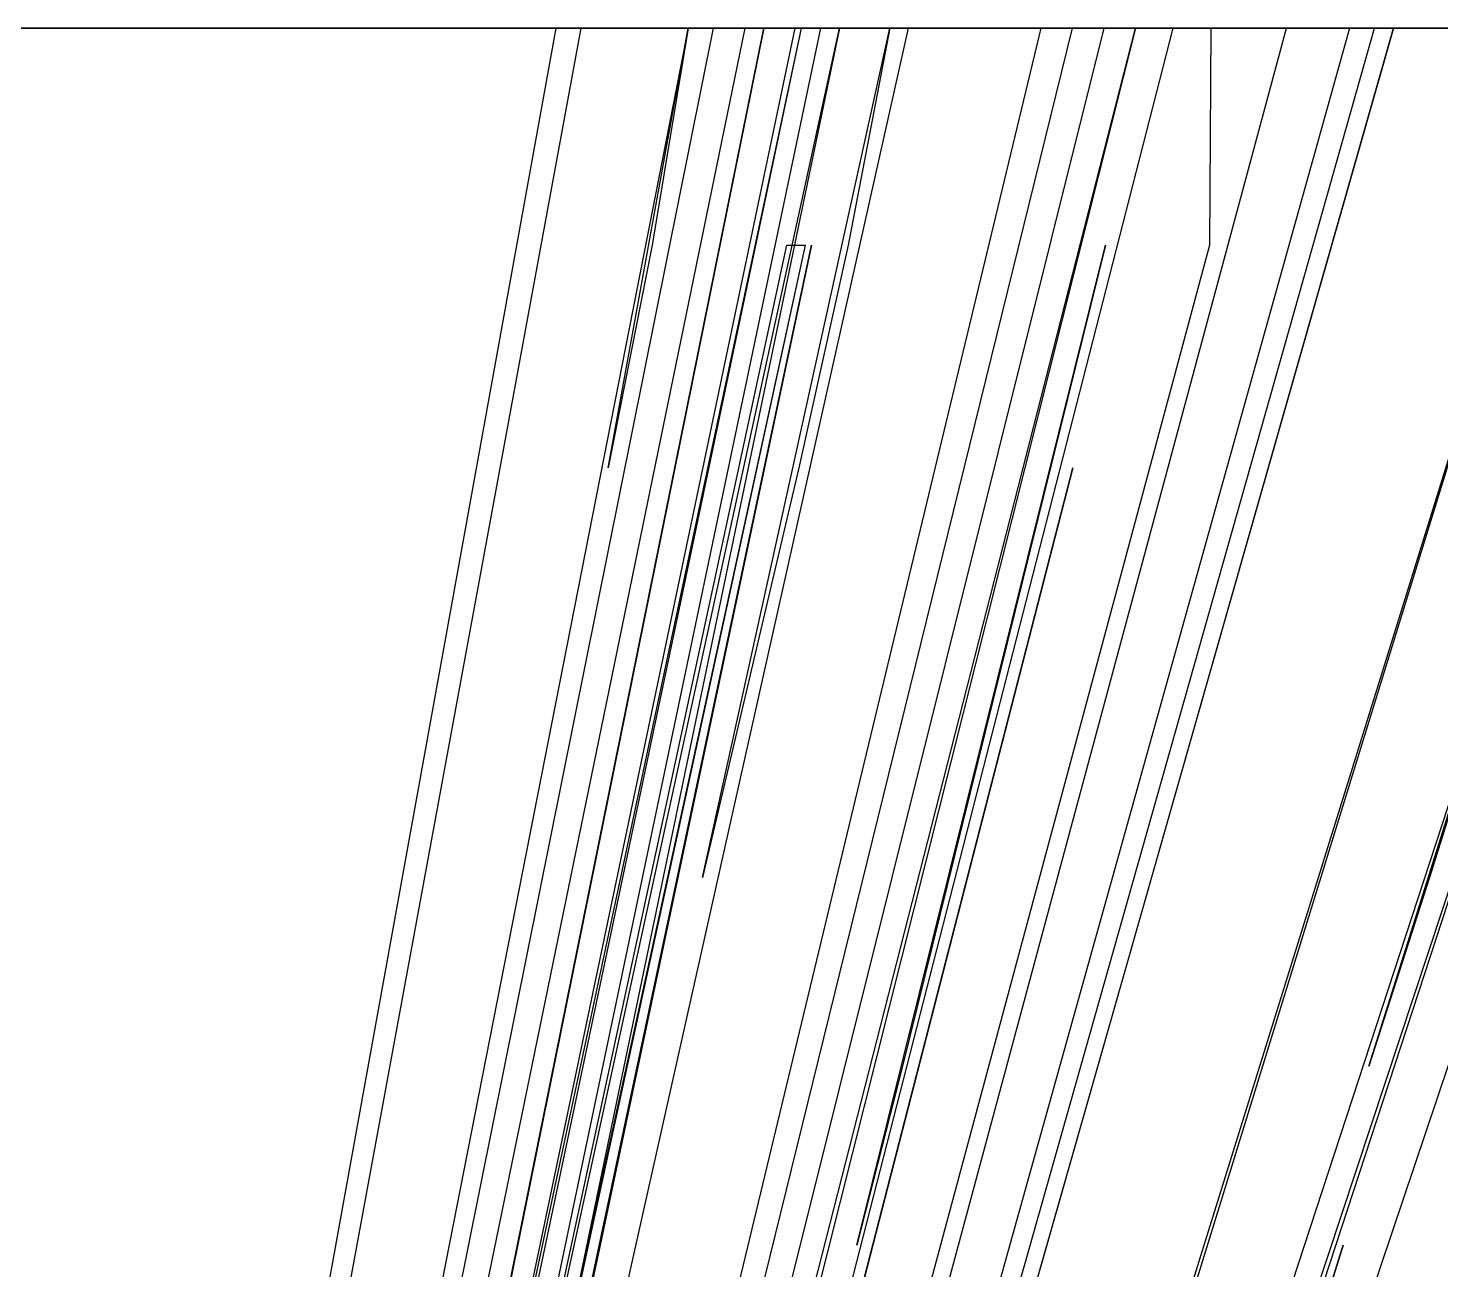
# Model space of a CAD drawing. Extents: x -11977 to 11953, y 2004 to 30000.
# Drawn here: x 3403 to 8660, y 25378 to 30000 of the extents above; entities that cross this region are included whole.
import ezdxf

# ---------------------------------------------------------------- set-up
doc = ezdxf.new("R2010")
doc.units = 0

msp = doc.modelspace()

# ---------------------------------------------------------------- linework, layer by layer
for p, q in [((5859.375, 30000, 159.5238), (906.6282, 4795.389)), ((9187.5, 30000, 248.8095), (1002.55, 3440.3859)), ((1379.3893, 6351.145), (6679.6875, 30000)), ((5367.1875, 30000, 111.9048), (1874.6781, 10712.4464)), ((2121.3777, 11857.4822), (5460.9375, 30000, 123.8095)), ((7171.875, 30000), (2130.49, 9059.8911)), ((2198.0676, 8038.6473), (8414.0625, 30000)), ((2367.1875, 30000, 123.8095), (5320.3125, 30000, 135.7143)), ((2367.1875, 30000, 225), (3585.9375, 30000, 213.0952)), ((2406.721, 10167.0061), (7289.0625, 30000, 219.0476)), ((5250, 30000, 165.4762), (2789.0625, 30000, 153.5714)), ((3796.875, 30000, 189.2857), (3164.0625, 30000, 189.2857)), ((3164.0625, 30000, 189.2857), (3679.6875, 30000, 177.381)), ((3726.5625, 30000, 236.9048), (3375, 30000, 225)), ((6070.3125, 30000), (3430.9278, 17154.6392)), ((3585.9375, 30000, 213.0952), (3609.375, 30000, 207.1429)), ((3609.375, 30000, 207.1429), (5437.5, 30000, 207.1429)), ((5554.6875, 30000, 230.9524), (3632.8125, 30000, 242.8571)), ((3632.8125, 30000, 242.8571), (3726.5625, 30000, 236.9048)), ((3640.9091, 17454.5455), (6281.25, 30000)), ((3640.9091, 17454.5455), (6281.25, 30000)), ((3640.9091, 17454.5455), (6281.25, 30000)), ((3640.9091, 17454.5455), (6281.25, 30000)), ((3640.9091, 17454.5455), (6281.25, 30000)), ((3640.9091, 17454.5455), (6281.25, 30000)), ((3640.9091, 17454.5455), (6281.25, 30000)), ((3640.9091, 17454.5455), (6281.25, 30000)), ((3640.9091, 17454.5455), (6281.25, 30000)), ((3640.9091, 17454.5455), (6281.25, 30000)), ((3640.9091, 17454.5455), (6281.25, 30000)), ((3640.9091, 17454.5455), (6281.25, 30000)), ((3640.9091, 17454.5455), (6281.25, 30000)), ((3640.9091, 17454.5455), (6281.25, 30000)), ((3640.9091, 17454.5455), (6281.25, 30000)), ((3679.6875, 30000, 177.381), (3703.125, 30000, 171.4286)), ((3691.8149, 17765.1246), (6257.8125, 30000)), ((3703.125, 30000, 171.4286), (3703.125, 30000, 189.2857)), ((3703.125, 30000, 189.2857), (3796.875, 30000, 189.2857)), ((3765.5172, 19126.4368), (5953.125, 30000)), ((7406.25, 30000), (3989.2157, 16313.7255)), ((7523.4375, 30000), (4012.8617, 16051.4469)), ((4101.5625, 30000, 189.2857), (4218.75, 30000, 189.2857)), ((4125, 30000, 189.2857), (4101.5625, 30000, 189.2857)), ((4335.9375, 30000, 230.9524), (4101.5625, 30000, 230.9524)), ((4101.5625, 30000, 230.9524), (4312.5, 30000, 236.9048)), ((4218.75, 30000, 189.2857), (4125, 30000, 189.2857)), ((4217.0732, 20292.6829), (6281.25, 30000)), ((4223.9203, 16584.7176), (7664.0625, 30000)), ((5953.125, 30000, 201.1905), (4312.5, 30000, 189.2857)), ((4312.5, 30000, 189.2857), (5390.625, 30000, 189.2857)), ((4312.5, 30000, 236.9048), (4335.9375, 30000, 230.9524)), ((4397.0588, 16313.7255), (8085.9375, 30000)), ((9750, 30000), (4461.7729, 13828.2548)), ((6351.5625, 30000), (4494.9153, 21152.5424)), ((4494.9153, 21152.5424), (6421.875, 30000)), ((6351.5625, 30000), (4494.9153, 21152.5424)), ((4494.9153, 21152.5424), (6421.875, 30000)), ((6351.5625, 30000), (4494.9153, 21152.5424)), ((4494.9153, 21152.5424), (6421.875, 30000)), ((6351.5625, 30000), (4494.9153, 21152.5424)), ((6351.5625, 30000), (4494.9153, 21152.5424)), ((6351.5625, 30000), (4494.9153, 21152.5424)), ((6351.5625, 30000), (4494.9153, 21152.5424)), ((6351.5625, 30000), (4494.9153, 21152.5424)), ((6351.5625, 30000), (4494.9153, 21152.5424)), ((6351.5625, 30000), (4494.9153, 21152.5424)), ((6351.5625, 30000), (4494.9153, 21152.5424)), ((6351.5625, 30000), (4494.9153, 21152.5424)), ((6351.5625, 30000), (4494.9153, 21152.5424)), ((6351.5625, 30000), (4494.9153, 21152.5424)), ((6351.5625, 30000), (4494.9153, 21152.5424)), ((6351.5625, 30000), (4494.9153, 21152.5424)), ((6351.5625, 30000), (4494.9153, 21152.5424)), ((4538.4956, 22088.4956), (6140.625, 30000)), ((8320.3125, 30000), (4573.7542, 16584.7176)), ((6140.625, 30000), (4641.1765, 22588.2353)), ((4756.6474, 14427.7457), (9984.375, 30000)), ((4844.5312, 19500), (7523.4375, 30000)), ((4898.4375, 30000, 254.7619), (5109.375, 30000, 254.7619)), ((4921.875, 30000, 260.7143), (4898.4375, 30000, 254.7619)), ((5109.375, 30000, 254.7619), (4921.875, 30000, 260.7143)), ((5437.5, 30000, 147.619), (5015.625, 30000, 153.5714)), ((5015.625, 30000, 153.5714), (5320.3125, 30000, 159.5238)), ((9632.8125, 30000, 22.619), (5161.7647, 16313.7255)), ((6421.875, 30000), (5225.2427, 24233.0097)), ((6421.875, 30000), (5225.2427, 24233.0097)), ((6421.875, 30000), (5225.2427, 24233.0097)), ((5320.3125, 30000, 159.5238), (5250, 30000, 165.4762)), ((5273.4375, 30000, 260.7143), (5460.9375, 30000, 272.619)), ((5296.875, 30000, 260.7143), (5273.4375, 30000, 260.7143)), ((5460.9375, 30000, 272.619), (5296.875, 30000, 260.7143)), ((5320.3125, 30000, 135.7143), (5367.1875, 30000, 111.9048)), ((5835.9375, 30000, 421.4286), (5320.3125, 30000, 355.9524)), ((5320.3125, 30000, 355.9524), (5367.1875, 30000, 320.2381)), ((5367.1875, 30000, 320.2381), (5414.0625, 30000, 332.1429)), ((5385.0534, 17765.1246), (9187.5, 30000)), ((5390.625, 30000, 189.2857), (5460.9375, 30000, 171.4286)), ((5789.0625, 30000, 177.381), (5414.0625, 30000, 183.3333)), ((5414.0625, 30000, 183.3333), (5953.125, 30000, 201.1905)), ((5414.0625, 30000, 332.1429), (5484.375, 30000, 320.2381)), ((5460.9375, 30000, 171.4286), (5437.5, 30000, 147.619)), ((5437.5, 30000, 207.1429), (5554.6875, 30000, 230.9524)), ((5484.375, 30000, 320.2381), (5437.5, 30000, 314.2857)), ((5437.5, 30000, 314.2857), (5789.0625, 30000, 278.5714)), ((5765.625, 30000, 296.4286), (5437.5, 30000, 350)), ((5437.5, 30000, 350), (5601.5625, 30000, 373.8095)), ((5460.9375, 30000, 123.8095), (5507.8125, 30000, 70.2381)), ((5507.8125, 30000, 70.2381), (5484.375, 30000, 171.4286)), ((5484.375, 30000, 171.4286), (5789.0625, 30000, 177.381)), ((5508.2474, 17154.6392), (9750, 30000)), ((5561.9318, 28363.6364), (5859.375, 30000)), ((5601.5625, 30000, 373.8095), (5976.5625, 30000, 314.2857)), ((5859.375, 30000), (5724.5614, 29192.9825)), ((5742.1875, 30000, 266.6667), (5835.9375, 30000, 284.5238)), ((5789.0625, 30000, 278.5714), (5742.1875, 30000, 272.619)), ((5742.1875, 30000, 272.619), (5742.1875, 30000, 266.6667)), ((5835.9375, 30000, 302.381), (5765.625, 30000, 296.4286)), ((6210.9375, 30000, 338.0952), (5812.5, 30000, 385.7143)), ((5812.5, 30000, 385.7143), (5953.125, 30000, 397.619)), ((5835.9375, 30000, 284.5238), (5882.8125, 30000, 266.6667)), ((6000, 30000, 415.4762), (5835.9375, 30000, 421.4286)), ((5859.375, 30000, 302.381), (5835.9375, 30000, 302.381)), ((6093.75, 30000, 165.4762), (5859.375, 30000, 159.5238)), ((5976.5625, 30000, 314.2857), (5859.375, 30000, 302.381)), ((5929.6875, 30000, 957.1429), (5859.375, 30000, 945.2381)), ((5859.375, 30000, 945.2381), (5882.8125, 30000, 939.2857)), ((5906.25, 30000), (5882.8125, 30000)), ((5882.8125, 30000), (5906.25, 30000)), ((5882.8125, 30000, 266.6667), (5976.5625, 30000, 272.619)), ((5882.8125, 30000, 939.2857), (5929.6875, 30000, 957.1429)), ((6140.625, 30000, 242.8571), (5906.25, 30000, 236.9048)), ((5906.25, 30000, 236.9048), (5906.25, 30000, 219.0476)), ((5906.25, 30000, 219.0476), (6585.9375, 30000, 278.5714)), ((5906.25, 30000), (5906.25, 30000)), ((5929.6875, 30000, 82.1429), (5906.25, 30000, 141.6667)), ((5906.25, 30000, 141.6667), (5929.6875, 30000, 88.0952)), ((6023.4375, 30000, 284.5238), (5906.25, 30000, 290.4762)), ((5906.25, 30000, 290.4762), (6093.75, 30000, 320.2381)), ((5912.9032, 26838.7097), (6609.375, 30000)), ((5929.6875, 30000, 88.0952), (5929.6875, 30000, 82.1429)), ((5953.125, 30000), (6023.4375, 30000)), ((6023.4375, 30000), (5953.125, 30000)), ((5953.125, 30000), (5976.5625, 30000, 135.7143)), ((5953.125, 30000, 397.619), (6187.5, 30000, 344.0476)), ((5976.5625, 30000, 135.7143), (6187.5, 30000, 153.5714)), ((5976.5625, 30000, 272.619), (6023.4375, 30000, 284.5238)), ((6140.625, 30000, 379.7619), (6000, 30000, 415.4762)), ((6210.9375, 30000, 260.7143), (6023.4375, 30000, 260.7143)), ((6023.4375, 30000, 260.7143), (6140.625, 30000, 242.8571)), ((6117.1875, 30000, 445.2381), (6023.4375, 30000, 445.2381)), ((6023.4375, 30000, 445.2381), (6046.875, 30000, 439.2857)), ((6046.875, 30000, 439.2857), (6117.1875, 30000, 445.2381)), ((6164.0625, 30000, 284.5238), (6070.3125, 30000, 272.619)), ((6070.3125, 30000, 272.619), (6187.5, 30000, 278.5714)), ((6562.5, 30000), (6070.3125, 30000)), ((6164.0625, 30000, 213.0952), (6093.75, 30000, 165.4762)), ((6164.0625, 30000), (6093.75, 30000)), ((6093.75, 30000), (6328.125, 30000)), ((6093.75, 30000, 320.2381), (6304.6875, 30000, 308.3333)), ((6094.8052, 21610.3896), (8484.375, 30000)), ((6187.5, 30000, 153.5714), (6117.1875, 30000, 22.619)), ((6117.1875, 30000, 22.619), (6164.0625, 30000)), ((6210.9375, 30000, 719.0476), (6117.1875, 30000, 695.2381)), ((6117.1875, 30000, 695.2381), (6117.1875, 30000, 677.381)), ((6117.1875, 30000, 677.381), (6187.5, 30000, 677.381)), ((6515.625, 30000, 486.9048), (6117.1875, 30000, 469.0476)), ((6117.1875, 30000, 469.0476), (6351.5625, 30000, 469.0476)), ((6257.8125, 30000, 391.6667), (6140.625, 30000, 379.7619)), ((6539.0625, 30000, 290.4762), (6164.0625, 30000, 284.5238)), ((6281.25, 30000, 195.2381), (6164.0625, 30000, 213.0952)), ((6164.0625, 30000), (6257.8125, 30000)), ((6187.5, 30000), (6164.0625, 30000)), ((6257.8125, 30000, 355.9524), (6164.0625, 30000, 379.7619)), ((6164.0625, 30000, 379.7619), (6257.8125, 30000, 391.6667)), ((6187.5, 30000, 677.381), (6164.0625, 30000, 516.6667)), ((6164.0625, 30000, 516.6667), (6515.625, 30000, 486.9048)), ((6281.25, 30000, 451.1905), (6164.0625, 30000, 463.0952)), ((6164.0625, 30000, 463.0952), (6210.9375, 30000, 433.3333)), ((6187.5, 30000, 278.5714), (6210.9375, 30000, 260.7143)), ((6257.8125, 30000), (6187.5, 30000, 28.5714)), ((6187.5, 30000, 28.5714), (6281.25, 30000, 159.5238)), ((6328.125, 30000), (6187.5, 30000)), ((6187.5, 30000, 344.0476), (6210.9375, 30000, 338.0952)), ((6281.25, 30000, 790.4762), (6210.9375, 30000, 772.619)), ((6210.9375, 30000, 772.619), (6210.9375, 30000, 719.0476)), ((6210.9375, 30000, 433.3333), (6726.5625, 30000, 445.2381)), ((8484.375, 30000), (6229.646, 22088.4956)), ((6585.9375, 30000, 207.1429), (6234.375, 30000, 177.381)), ((6234.375, 30000, 177.381), (6281.25, 30000, 195.2381)), ((6257.8125, 30000), (6234.375, 30000)), ((6234.375, 30000), (6257.8125, 30000)), ((6679.6875, 30000, 808.3333), (6234.375, 30000, 796.4286)), ((6234.375, 30000, 796.4286), (6281.25, 30000, 790.4762)), ((6351.5625, 30000, 522.619), (6234.375, 30000, 522.619)), ((6234.375, 30000, 522.619), (6257.8125, 30000, 540.4762)), ((6328.125, 30000, 552.381), (6234.375, 30000, 552.381)), ((6234.375, 30000, 552.381), (6234.375, 30000, 611.9048)), ((6234.375, 30000, 611.9048), (6304.6875, 30000, 617.8571)), ((6257.8125, 30000), (6281.25, 30000)), ((6257.8125, 30000), (6257.8125, 30000)), ((6304.6875, 30000, 58.3333), (6257.8125, 30000, 94.0476)), ((6257.8125, 30000, 94.0476), (6304.6875, 30000, 64.2857)), ((6328.125, 30000, 350), (6257.8125, 30000, 373.8095)), ((6257.8125, 30000, 373.8095), (6257.8125, 30000, 355.9524)), ((6257.8125, 30000, 540.4762), (6375, 30000, 534.5238)), ((6281.25, 30000, 159.5238), (6585.9375, 30000, 183.3333)), ((6281.25, 30000), (6351.5625, 30000)), ((6281.25, 30000), (6351.5625, 30000)), ((6281.25, 30000), (6351.5625, 30000)), ((6281.25, 30000), (6351.5625, 30000)), ((6281.25, 30000), (6351.5625, 30000)), ((6281.25, 30000), (6351.5625, 30000)), ((6281.25, 30000), (6351.5625, 30000)), ((6281.25, 30000), (6351.5625, 30000)), ((6281.25, 30000), (6351.5625, 30000)), ((6281.25, 30000), (6351.5625, 30000)), ((6281.25, 30000), (6351.5625, 30000)), ((6281.25, 30000), (6351.5625, 30000)), ((6281.25, 30000), (6351.5625, 30000)), ((6281.25, 30000), (6351.5625, 30000)), ((6281.25, 30000), (6351.5625, 30000)), ((6281.25, 30000), (6351.5625, 30000)), ((6281.25, 30000), (6351.5625, 30000)), ((6351.5625, 30000, 469.0476), (6281.25, 30000, 451.1905)), ((6304.6875, 30000, 64.2857), (6304.6875, 30000, 58.3333)), ((6304.6875, 30000, 308.3333), (6375, 30000, 361.9048)), ((6304.6875, 30000, 617.8571), (6304.6875, 30000, 754.7619)), ((6304.6875, 30000, 754.7619), (6398.4375, 30000, 736.9048)), ((6421.875, 30000), (6328.125, 30000)), ((6328.125, 30000), (6539.0625, 30000)), ((6375, 30000, 361.9048), (6328.125, 30000, 350)), ((6492.1875, 30000, 832.1429), (6328.125, 30000, 820.2381)), ((6328.125, 30000, 820.2381), (6679.6875, 30000, 808.3333)), ((6375, 30000, 534.5238), (6328.125, 30000, 528.5714)), ((6328.125, 30000, 528.5714), (6351.5625, 30000, 522.619)), ((6351.5625, 30000, 558.3333), (6328.125, 30000, 552.381)), ((6398.4375, 30000, 766.6667), (6328.125, 30000, 772.619)), ((6328.125, 30000, 772.619), (6398.4375, 30000, 790.4762)), ((6632.8125, 30000, 855.9524), (6351.5625, 30000, 850)), ((6351.5625, 30000, 850), (6492.1875, 30000, 832.1429)), ((6398.4375, 30000, 736.9048), (6351.5625, 30000, 558.3333)), ((6375, 30000, 403.5714), (6515.625, 30000, 409.5238)), ((6398.4375, 30000, 403.5714), (6375, 30000, 403.5714)), ((6468.75, 30000), (6398.4375, 30000)), ((6398.4375, 30000), (6421.875, 30000)), ((6515.625, 30000, 409.5238), (6398.4375, 30000, 403.5714)), ((6398.4375, 30000, 790.4762), (6421.875, 30000, 772.619)), ((6421.875, 30000, 772.619), (6398.4375, 30000, 766.6667)), ((6421.875, 30000), (6492.1875, 30000)), ((6445.3125, 30000), (6421.875, 30000)), ((6468.75, 30000, 558.3333), (6421.875, 30000, 576.1905)), ((6421.875, 30000, 576.1905), (6562.5, 30000, 570.2381)), ((6609.375, 30000, 355.9524), (6445.3125, 30000, 355.9524)), ((6445.3125, 30000, 355.9524), (6726.5625, 30000, 344.0476)), ((6539.0625, 30000), (6445.3125, 30000)), ((6656.25, 30000, 486.9048), (6445.3125, 30000, 498.8095)), ((6445.3125, 30000, 498.8095), (6632.8125, 30000, 492.8571)), ((6492.1875, 30000, 588.0952), (6445.3125, 30000, 605.9524)), ((6445.3125, 30000, 605.9524), (6515.625, 30000, 665.4762)), ((6609.375, 30000), (6454.386, 29192.9825)), ((6492.1875, 30000), (6468.75, 30000)), ((6468.75, 30000), (6468.75, 30000)), ((6585.9375, 30000, 564.2857), (6468.75, 30000, 558.3333)), ((6585.9375, 30000, 594.0476), (6492.1875, 30000, 588.0952)), ((6585.9375, 30000, 695.2381), (6492.1875, 30000, 695.2381)), ((6492.1875, 30000, 695.2381), (6492.1875, 30000, 730.9524)), ((6492.1875, 30000, 730.9524), (6562.5, 30000, 742.8571)), ((6656.25, 30000, 832.1429), (6492.1875, 30000, 832.1429)), ((6492.1875, 30000, 832.1429), (6632.8125, 30000, 838.0952)), ((6515.625, 30000, 665.4762), (6609.375, 30000, 653.5714)), ((6609.375, 30000, 653.5714), (6515.625, 30000, 635.7143)), ((6515.625, 30000, 635.7143), (6585.9375, 30000, 600)), ((6632.8125, 30000, 338.0952), (6539.0625, 30000, 290.4762)), ((6539.0625, 30000, 897.619), (6796.875, 30000, 909.5238)), ((6796.875, 30000, 909.5238), (6539.0625, 30000, 903.5714)), ((6539.0625, 30000, 903.5714), (6539.0625, 30000, 897.619)), ((6585.9375, 30000, 183.3333), (6562.5, 30000)), ((6562.5, 30000, 391.6667), (6796.875, 30000, 397.619)), ((6585.9375, 30000, 391.6667), (6562.5, 30000, 391.6667)), ((6562.5, 30000, 570.2381), (6585.9375, 30000, 564.2857)), ((6562.5, 30000, 742.8571), (6609.375, 30000, 695.2381)), ((6656.25, 30000), (6585.9375, 30000)), ((6585.9375, 30000), (6585.9375, 30000, 183.3333)), ((6585.9375, 30000, 183.3333), (6656.25, 30000, 207.1429)), ((6585.9375, 30000, 278.5714), (6585.9375, 30000, 207.1429)), ((6750, 30000, 403.5714), (6585.9375, 30000, 391.6667)), ((6585.9375, 30000, 600), (6585.9375, 30000, 594.0476)), ((6609.375, 30000, 695.2381), (6585.9375, 30000, 695.2381)), ((6585.9375, 30000, 748.8095), (6585.9375, 30000, 778.5714)), ((6585.9375, 30000, 778.5714), (6609.375, 30000, 754.7619)), ((6609.375, 30000, 754.7619), (6585.9375, 30000, 748.8095)), ((6679.6875, 30000, 379.7619), (6609.375, 30000, 355.9524)), ((6679.6875, 30000, 320.2381), (6632.8125, 30000, 338.0952)), ((6750, 30000, 838.0952), (6632.8125, 30000, 855.9524)), ((6632.8125, 30000, 492.8571), (6656.25, 30000, 486.9048)), ((6632.8125, 30000, 838.0952), (6656.25, 30000, 832.1429)), ((6679.6875, 30000), (6656.25, 30000)), ((6656.25, 30000, 207.1429), (6679.6875, 30000)), ((6679.6875, 30000), (6679.6875, 30000)), ((6679.6875, 30000), (6726.5625, 30000, 278.5714)), ((6750, 30000, 361.9048), (6679.6875, 30000, 379.7619)), ((6726.5625, 30000, 344.0476), (6679.6875, 30000, 320.2381)), ((6796.875, 30000, 451.1905), (6703.125, 30000, 463.0952)), ((6703.125, 30000, 463.0952), (6703.125, 30000, 570.2381)), ((6703.125, 30000, 570.2381), (6843.75, 30000, 677.381)), ((6843.75, 30000, 677.381), (6703.125, 30000, 808.3333)), ((6703.125, 30000, 808.3333), (6750, 30000, 838.0952)), ((6726.5625, 30000, 278.5714), (7312.5, 30000, 302.381)), ((7312.5, 30000, 302.381), (6726.5625, 30000, 296.4286)), ((6726.5625, 30000, 296.4286), (6750, 30000, 361.9048)), ((6796.875, 30000, 397.619), (6726.5625, 30000, 445.2381)), ((6726.5625, 30000, 445.2381), (6796.875, 30000, 451.1905)), ((6726.5625, 30000, 445.2381), (6750, 30000, 403.5714)), ((6890.625, 30000, 832.1429), (7054.6875, 30000, 832.1429)), ((6914.0625, 30000, 838.0952), (6890.625, 30000, 832.1429)), ((6914.0625, 30000, 272.619), (7031.25, 30000, 272.619)), ((6937.5, 30000, 272.619), (6914.0625, 30000, 272.619)), ((7054.6875, 30000, 832.1429), (6914.0625, 30000, 844.0476)), ((6914.0625, 30000, 844.0476), (7101.5625, 30000, 855.9524)), ((7101.5625, 30000, 855.9524), (6914.0625, 30000, 838.0952)), ((7031.25, 30000, 272.619), (6937.5, 30000, 272.619)), ((7523.4375, 30000, 600), (6984.375, 30000, 540.4762)), ((6984.375, 30000, 540.4762), (7312.5, 30000, 421.4286)), ((7406.25, 30000, 451.1905), (7078.125, 30000, 534.5238)), ((7078.125, 30000, 534.5238), (7500, 30000, 582.1429)), ((7546.875, 30000, 266.6667), (7148.4375, 30000, 260.7143)), ((7148.4375, 30000, 260.7143), (7171.875, 30000)), ((7593.75, 30000, 379.7619), (7218.75, 30000, 344.0476)), ((7218.75, 30000, 344.0476), (8179.6875, 30000, 421.4286)), ((7289.0625, 30000, 219.0476), (7500, 30000, 248.8095)), ((7312.5, 30000, 421.4286), (7687.5, 30000, 439.2857)), ((7593.75, 30000, 332.1429), (7406.25, 30000, 314.2857)), ((7406.25, 30000, 314.2857), (7570.3125, 30000, 314.2857)), ((7500, 30000), (7406.25, 30000)), ((7429.6875, 30000, 451.1905), (7406.25, 30000, 451.1905)), ((7453.125, 30000), (7429.6875, 30000)), ((7429.6875, 30000), (7453.125, 30000)), ((7757.8125, 30000, 480.9524), (7429.6875, 30000, 451.1905)), ((7570.3125, 30000, 832.1429), (7453.125, 30000, 790.4762)), ((7453.125, 30000, 790.4762), (7593.75, 30000, 784.5238)), ((7453.125, 30000), (7453.125, 30000)), ((7476.5625, 30000), (7453.125, 30000)), ((7453.125, 30000), (8343.75, 30000)), ((7664.0625, 30000), (7476.5625, 30000)), ((7593.75, 30000, 439.2857), (7476.5625, 30000, 439.2857)), ((7476.5625, 30000, 439.2857), (7617.1875, 30000, 445.2381)), ((7617.1875, 30000, 742.8571), (7500, 30000, 725)), ((7500, 30000, 725), (7570.3125, 30000, 719.0476)), ((7500, 30000, 248.8095), (7687.5, 30000, 242.8571)), ((8343.75, 30000, 4.7619), (7500, 30000)), ((7500, 30000, 415.4762), (7640.625, 30000, 421.4286)), ((7523.4375, 30000, 415.4762), (7500, 30000, 415.4762)), ((7500, 30000, 582.1429), (7757.8125, 30000, 480.9524)), ((7781.25, 30000, 516.6667), (7523.4375, 30000, 600)), ((7523.4375, 30000, 40.4762), (7640.625, 30000, 40.4762)), ((7664.0625, 30000, 88.0952), (7523.4375, 30000, 88.0952)), ((7523.4375, 30000, 88.0952), (7523.4375, 30000, 46.4286)), ((7523.4375, 30000, 46.4286), (7523.4375, 30000, 40.4762)), ((7640.625, 30000, 421.4286), (7523.4375, 30000, 415.4762)), ((7617.1875, 30000, 969.0476), (7546.875, 30000, 957.1429)), ((7546.875, 30000, 957.1429), (7570.3125, 30000, 832.1429)), ((7570.3125, 30000, 314.2857), (7546.875, 30000, 266.6667)), ((7640.625, 30000, 52.381), (7546.875, 30000, 52.381)), ((7546.875, 30000, 52.381), (7593.75, 30000, 82.1429)), ((7617.1875, 30000, 915.4762), (7546.875, 30000, 915.4762)), ((7546.875, 30000, 915.4762), (7593.75, 30000, 957.1429)), ((7570.3125, 30000, 719.0476), (7593.75, 30000, 653.5714)), ((7593.75, 30000, 784.5238), (7617.1875, 30000, 742.8571)), ((7593.75, 30000, 653.5714), (7851.5625, 30000, 647.619)), ((7687.5, 30000, 439.2857), (7593.75, 30000, 451.1905)), ((7593.75, 30000, 451.1905), (7804.6875, 30000, 475)), ((7687.5, 30000, 427.381), (7593.75, 30000, 379.7619)), ((7664.0625, 30000, 332.1429), (7593.75, 30000, 332.1429)), ((7593.75, 30000, 82.1429), (7664.0625, 30000, 58.3333)), ((7617.1875, 30000, 445.2381), (7593.75, 30000, 439.2857)), ((7593.75, 30000, 957.1429), (7617.1875, 30000, 921.4286)), ((7664.0625, 30000, 1040.4762), (7617.1875, 30000, 969.0476)), ((7617.1875, 30000, 105.9524), (7640.625, 30000, 189.2857)), ((7640.625, 30000, 189.2857), (7617.1875, 30000, 111.9048)), ((7617.1875, 30000, 111.9048), (7617.1875, 30000, 105.9524)), ((7640.625, 30000, 278.5714), (7617.1875, 30000, 314.2857)), ((7617.1875, 30000, 314.2857), (7640.625, 30000, 284.5238)), ((7757.8125, 30000, 683.3333), (7617.1875, 30000, 665.4762)), ((7617.1875, 30000, 665.4762), (7640.625, 30000, 695.2381)), ((7617.1875, 30000, 921.4286), (7617.1875, 30000, 915.4762)), ((7664.0625, 30000, 623.8095), (7640.625, 30000, 588.0952)), ((7640.625, 30000, 588.0952), (7734.375, 30000, 588.0952)), ((7640.625, 30000, 40.4762), (7664.0625, 30000, 88.0952)), ((7664.0625, 30000, 58.3333), (7640.625, 30000, 52.381)), ((7640.625, 30000, 284.5238), (7640.625, 30000, 278.5714)), ((7640.625, 30000, 695.2381), (7734.375, 30000, 689.2857)), ((7757.8125, 30000, 713.0952), (7640.625, 30000, 713.0952)), ((7640.625, 30000, 713.0952), (7687.5, 30000, 748.8095)), ((7710.9375, 30000, 796.4286), (7640.625, 30000, 802.381)), ((7640.625, 30000, 802.381), (7640.625, 30000, 891.6667)), ((7640.625, 30000, 891.6667), (7734.375, 30000, 951.1905)), ((7851.5625, 30000, 1058.3333), (7664.0625, 30000, 1040.4762)), ((7851.5625, 30000, 647.619), (7664.0625, 30000, 623.8095)), ((8320.3125, 30000, 320.2381), (7664.0625, 30000, 278.5714)), ((7664.0625, 30000, 278.5714), (7687.5, 30000, 302.381)), ((7687.5, 30000, 302.381), (7664.0625, 30000, 332.1429)), ((7664.0625, 30000), (7710.9375, 30000)), ((7687.5, 30000), (7664.0625, 30000)), ((8273.4375, 30000, 439.2857), (7687.5, 30000, 427.381)), ((7687.5, 30000, 302.381), (7781.25, 30000, 302.381)), ((7781.25, 30000, 302.381), (7687.5, 30000, 302.381)), ((7687.5, 30000, 242.8571), (7781.25, 30000, 266.6667)), ((8320.3125, 30000), (7687.5, 30000)), ((7710.9375, 30000, 391.6667), (7687.5, 30000, 415.4762)), ((7687.5, 30000, 415.4762), (7968.75, 30000, 415.4762)), ((7687.5, 30000, 748.8095), (7757.8125, 30000, 748.8095)), ((7757.8125, 30000, 748.8095), (7687.5, 30000, 778.5714)), ((7687.5, 30000, 778.5714), (7781.25, 30000, 790.4762)), ((7851.5625, 30000, 1088.0952), (7710.9375, 30000, 1076.1905)), ((7710.9375, 30000, 1076.1905), (7781.25, 30000, 1082.1429)), ((7710.9375, 30000), (7734.375, 30000)), ((7710.9375, 30000, 338.0952), (8085.9375, 30000, 361.9048)), ((7734.375, 30000, 338.0952), (7710.9375, 30000, 338.0952)), ((7781.25, 30000, 397.619), (7710.9375, 30000, 391.6667)), ((7734.375, 30000, 951.1905), (7710.9375, 30000, 1022.619)), ((7710.9375, 30000, 1022.619), (7804.6875, 30000, 1046.4286)), ((7804.6875, 30000, 915.4762), (7710.9375, 30000, 885.7143)), ((7710.9375, 30000, 885.7143), (7851.5625, 30000, 909.5238)), ((7734.375, 30000, 802.381), (7710.9375, 30000, 796.4286)), ((7734.375, 30000, 588.0952), (7875, 30000, 522.619)), ((7734.375, 30000), (7757.8125, 30000)), ((8085.9375, 30000, 361.9048), (7734.375, 30000, 338.0952)), ((7734.375, 30000, 689.2857), (7757.8125, 30000, 683.3333)), ((7828.125, 30000, 992.8571), (7734.375, 30000, 927.381)), ((7734.375, 30000, 927.381), (7804.6875, 30000, 915.4762)), ((7851.5625, 30000, 909.5238), (7734.375, 30000, 873.8095)), ((7734.375, 30000, 873.8095), (7734.375, 30000, 802.381)), ((7757.8125, 30000), (7921.875, 30000)), ((7828.125, 30000, 754.7619), (7757.8125, 30000, 719.0476)), ((7757.8125, 30000, 719.0476), (7757.8125, 30000, 713.0952)), ((7781.25, 30000, 1082.1429), (7851.5625, 30000, 1058.3333)), ((7875, 30000, 522.619), (7781.25, 30000, 516.6667)), ((7781.25, 30000, 266.6667), (8367.1875, 30000, 302.381)), ((7804.6875, 30000, 403.5714), (7781.25, 30000, 397.619)), ((7898.4375, 30000, 504.7619), (7781.25, 30000, 510.7143)), ((7781.25, 30000, 510.7143), (7898.4375, 30000, 510.7143)), ((7781.25, 30000, 790.4762), (7828.125, 30000, 754.7619)), ((7804.6875, 30000), (7800, 29192.9825)), ((7804.6875, 30000, 475), (7828.125, 30000, 457.1429)), ((8015.625, 30000), (7804.6875, 30000)), ((7851.5625, 30000), (7804.6875, 30000)), ((7804.6875, 30000), (7851.5625, 30000)), ((7968.75, 30000, 415.4762), (7804.6875, 30000, 403.5714)), ((7828.125, 30000, 576.1905), (7804.6875, 30000, 617.8571)), ((7804.6875, 30000, 617.8571), (8062.5, 30000, 635.7143)), ((7921.875, 30000, 748.8095), (7804.6875, 30000, 802.381)), ((7804.6875, 30000, 802.381), (7828.125, 30000, 873.8095)), ((7804.6875, 30000, 1046.4286), (7828.125, 30000, 992.8571)), ((7828.125, 30000, 457.1429), (7851.5625, 30000, 498.8095)), ((7945.3125, 30000, 564.2857), (7828.125, 30000, 576.1905)), ((7828.125, 30000, 873.8095), (7945.3125, 30000, 921.4286)), ((7898.4375, 30000, 1094.0476), (7828.125, 30000, 1105.9524)), ((7828.125, 30000, 1105.9524), (7898.4375, 30000, 1117.8571)), ((7898.4375, 30000, 1129.7619), (7851.5625, 30000, 1088.0952)), ((7851.5625, 30000, 498.8095), (7921.875, 30000, 498.8095)), ((7851.5625, 30000), (7851.5625, 30000)), ((8015.625, 30000, 653.5714), (7851.5625, 30000, 653.5714)), ((7851.5625, 30000, 653.5714), (8179.6875, 30000, 665.4762)), ((7921.875, 30000, 719.0476), (7851.5625, 30000, 719.0476)), ((7851.5625, 30000, 719.0476), (7945.3125, 30000, 719.0476)), ((7992.1875, 30000, 552.381), (7875, 30000, 552.381)), ((7875, 30000, 552.381), (7945.3125, 30000, 564.2857)), ((8601.5625, 30000, 1219.0476), (7898.4375, 30000, 1195.2381)), ((7898.4375, 30000, 1195.2381), (8320.3125, 30000, 1207.1429)), ((8062.5, 30000, 1141.6667), (7898.4375, 30000, 1129.7619)), ((7898.4375, 30000, 510.7143), (7898.4375, 30000, 504.7619)), ((7945.3125, 30000, 921.4286), (7898.4375, 30000, 1022.619)), ((7898.4375, 30000, 1022.619), (8039.0625, 30000, 1088.0952)), ((7898.4375, 30000, 1117.8571), (7921.875, 30000, 1100)), ((7921.875, 30000, 1100), (7898.4375, 30000, 1094.0476)), ((7921.875, 30000, 498.8095), (7921.875, 30000, 480.9524)), ((7921.875, 30000, 480.9524), (8437.5, 30000, 480.9524)), ((7921.875, 30000), (8039.0625, 30000)), ((8039.0625, 30000), (7921.875, 30000)), ((7921.875, 30000), (8062.5, 30000)), ((7945.3125, 30000, 719.0476), (7921.875, 30000, 719.0476)), ((8085.9375, 30000, 754.7619), (7921.875, 30000, 748.8095)), ((8132.8125, 30000, 516.6667), (7945.3125, 30000, 522.619)), ((7945.3125, 30000, 522.619), (7992.1875, 30000, 552.381)), ((8039.0625, 30000), (8015.625, 30000)), ((8039.0625, 30000, 653.5714), (8015.625, 30000, 653.5714)), ((8062.5, 30000), (8039.0625, 30000)), ((8132.8125, 30000, 647.619), (8039.0625, 30000, 653.5714)), ((8039.0625, 30000, 1088.0952), (8273.4375, 30000, 1100)), ((8085.9375, 30000, 1159.5238), (8062.5, 30000, 1141.6667)), ((8085.9375, 30000), (8062.5, 30000)), ((8062.5, 30000), (8085.9375, 30000)), ((8062.5, 30000, 635.7143), (8109.375, 30000, 576.1905)), ((8226.5625, 30000, 1153.5714), (8085.9375, 30000, 1159.5238)), ((8085.9375, 30000), (8132.8125, 30000)), ((8085.9375, 30000), (8085.9375, 30000)), ((8109.375, 30000, 754.7619), (8085.9375, 30000, 754.7619)), ((8109.375, 30000, 576.1905), (8226.5625, 30000, 540.4762)), ((8179.6875, 30000, 760.7143), (8109.375, 30000, 754.7619)), ((8414.0625, 30000, 1153.5714), (8132.8125, 30000, 1171.4286)), ((8132.8125, 30000, 1171.4286), (8226.5625, 30000, 1153.5714)), ((8132.8125, 30000), (8203.125, 30000)), ((8156.25, 30000, 516.6667), (8132.8125, 30000, 516.6667)), ((8179.6875, 30000, 665.4762), (8132.8125, 30000, 647.619)), ((8296.875, 30000, 576.1905), (8156.25, 30000, 617.8571)), ((8156.25, 30000, 617.8571), (8460.9375, 30000, 677.381)), ((8226.5625, 30000), (8156.25, 30000)), ((8156.25, 30000), (8343.75, 30000)), ((8226.5625, 30000, 540.4762), (8156.25, 30000, 516.6667)), ((8273.4375, 30000, 1105.9524), (8156.25, 30000, 1111.9048)), ((8156.25, 30000, 1111.9048), (8250, 30000, 1111.9048)), ((8179.6875, 30000, 421.4286), (8507.8125, 30000, 439.2857)), ((8273.4375, 30000, 838.0952), (8179.6875, 30000, 760.7143)), ((8203.125, 30000), (8320.3125, 30000)), ((8343.75, 30000, 498.8095), (8203.125, 30000, 504.7619)), ((8203.125, 30000, 504.7619), (8320.3125, 30000, 504.7619)), ((8273.4375, 30000, 1117.8571), (8203.125, 30000, 1123.8095)), ((8203.125, 30000, 1123.8095), (8296.875, 30000, 1117.8571)), ((8250, 30000), (8226.5625, 30000)), ((8273.4375, 30000, 719.0476), (8226.5625, 30000, 736.9048)), ((8226.5625, 30000, 736.9048), (8390.625, 30000, 754.7619)), ((8320.3125, 30000, 969.0476), (8226.5625, 30000, 885.7143)), ((8226.5625, 30000, 885.7143), (8296.875, 30000, 897.619)), ((8343.75, 30000, 516.6667), (8250, 30000, 564.2857)), ((8250, 30000, 564.2857), (8296.875, 30000, 576.1905)), ((8343.75, 30000), (8250, 30000)), ((8390.625, 30000, 677.381), (8250, 30000, 677.381)), ((8250, 30000, 677.381), (8414.0625, 30000, 713.0952)), ((8484.375, 30000, 885.7143), (8250, 30000, 909.5238)), ((8250, 30000, 909.5238), (8343.75, 30000, 933.3333)), ((8250, 30000, 1111.9048), (8273.4375, 30000, 1105.9524)), ((8460.9375, 30000, 1570.2381), (8250, 30000, 1570.2381)), ((8250, 30000, 1570.2381), (8273.4375, 30000, 1564.2857)), ((8414.0625, 30000, 457.1429), (8273.4375, 30000, 439.2857)), ((8367.1875, 30000, 725), (8273.4375, 30000, 719.0476)), ((8273.4375, 30000, 1100), (8320.3125, 30000, 969.0476)), ((8343.75, 30000, 844.0476), (8273.4375, 30000, 838.0952)), ((8296.875, 30000, 1117.8571), (8273.4375, 30000, 1117.8571)), ((8273.4375, 30000, 1564.2857), (8460.9375, 30000, 1570.2381)), ((8296.875, 30000, 897.619), (8414.0625, 30000, 867.8571)), ((8296.875, 30000, 802.381), (8296.875, 30000, 838.0952)), ((8296.875, 30000, 838.0952), (8320.3125, 30000, 808.3333)), ((8320.3125, 30000, 808.3333), (8296.875, 30000, 802.381)), ((8414.0625, 30000, 963.0952), (8296.875, 30000, 1004.7619)), ((8296.875, 30000, 1004.7619), (8343.75, 30000, 1058.3333)), ((8320.3125, 30000, 1207.1429), (8601.5625, 30000, 1201.1905)), ((8390.625, 30000, 332.1429), (8320.3125, 30000, 320.2381)), ((8343.75, 30000), (8320.3125, 30000)), ((8320.3125, 30000, 504.7619), (8343.75, 30000, 498.8095)), ((8414.0625, 30000, 510.7143), (8320.3125, 30000, 504.7619)), ((8320.3125, 30000, 504.7619), (8414.0625, 30000, 516.6667)), ((8437.5, 30000, 540.4762), (8343.75, 30000, 516.6667)), ((8367.1875, 30000, 302.381), (8343.75, 30000, 4.7619)), ((8343.75, 30000, 933.3333), (8367.1875, 30000, 915.4762)), ((8390.625, 30000, 784.5238), (8343.75, 30000, 844.0476)), ((8343.75, 30000, 1058.3333), (8437.5, 30000, 969.0476)), ((8390.625, 30000, 725), (8367.1875, 30000, 725)), ((8367.1875, 30000, 915.4762), (8531.25, 30000, 921.4286)), ((8414.0625, 30000, 409.5238), (8390.625, 30000, 332.1429)), ((8414.0625, 30000, 713.0952), (8390.625, 30000, 683.3333)), ((8390.625, 30000, 683.3333), (8390.625, 30000, 677.381)), ((8390.625, 30000, 754.7619), (8460.9375, 30000, 742.8571)), ((8460.9375, 30000, 742.8571), (8390.625, 30000, 725)), ((8507.8125, 30000, 796.4286), (8390.625, 30000, 784.5238)), ((8437.5, 30000, 927.381), (8390.625, 30000, 1052.381)), ((8390.625, 30000, 1052.381), (8507.8125, 30000, 1135.7143)), ((8392.1466, 26136.1257), (9609.375, 30000)), ((8414.0625, 30000), (8437.5, 30000, 403.5714)), ((8484.375, 30000, 1189.2857), (8414.0625, 30000, 1153.5714)), ((8437.5, 30000, 480.9524), (8414.0625, 30000, 457.1429)), ((8554.6875, 30000, 427.381), (8414.0625, 30000, 409.5238)), ((8414.0625, 30000, 516.6667), (8414.0625, 30000, 510.7143)), ((8414.0625, 30000, 867.8571), (8484.375, 30000, 885.7143)), ((8437.5, 30000, 969.0476), (8414.0625, 30000, 963.0952)), ((8414.0625, 30000, 1236.9048), (8648.4375, 30000, 1248.8095)), ((8648.4375, 30000, 1248.8095), (8414.0625, 30000, 1242.8571)), ((8414.0625, 30000, 1242.8571), (8414.0625, 30000, 1236.9048)), ((8437.5, 30000, 403.5714), (8531.25, 30000, 403.5714)), ((8578.125, 30000, 605.9524), (8437.5, 30000, 588.0952)), ((8437.5, 30000, 588.0952), (8437.5, 30000, 540.4762)), ((8531.25, 30000, 927.381), (8437.5, 30000, 927.381)), ((8578.125, 30000, 457.1429), (8460.9375, 30000, 445.2381)), ((8460.9375, 30000, 445.2381), (8484.375, 30000, 588.0952)), ((8460.9375, 30000, 677.381), (8507.8125, 30000, 635.7143)), ((8484.375, 30000, 588.0952), (8601.5625, 30000, 588.0952)), ((8531.25, 30000, 1165.4762), (8484.375, 30000, 1189.2857)), ((8531.25, 30000, 403.5714), (8507.8125, 30000)), ((8507.8125, 30000), (8578.125, 30000, 433.3333)), ((8507.8125, 30000, 635.7143), (8507.8125, 30000, 671.4286)), ((8507.8125, 30000, 671.4286), (8554.6875, 30000, 689.2857)), ((8601.5625, 30000, 748.8095), (8507.8125, 30000, 748.8095)), ((8507.8125, 30000, 748.8095), (8601.5625, 30000, 772.619)), ((8507.8125, 30000, 439.2857), (8554.6875, 30000, 427.381)), ((8554.6875, 30000, 885.7143), (8507.8125, 30000, 796.4286)), ((8507.8125, 30000, 1135.7143), (8601.5625, 30000, 1123.8095)), ((8578.125, 30000, 677.381), (8531.25, 30000, 730.9524)), ((8531.25, 30000, 730.9524), (8601.5625, 30000, 748.8095)), ((8625, 30000, 1183.3333), (8531.25, 30000, 1165.4762)), ((8531.25, 30000, 921.4286), (8554.6875, 30000, 885.7143)), ((8554.6875, 30000, 933.3333), (8531.25, 30000, 927.381)), ((8554.6875, 30000, 689.2857), (8578.125, 30000, 677.381)), ((8554.6875, 30000, 469.0476), (8578.125, 30000, 510.7143)), ((8578.125, 30000, 510.7143), (8554.6875, 30000, 475)), ((8554.6875, 30000, 475), (8554.6875, 30000, 469.0476)), ((8601.5625, 30000, 1123.8095), (8554.6875, 30000, 933.3333)), ((8578.125, 30000, 433.3333), (9375, 30000, 439.2857)), ((9375, 30000, 439.2857), (8578.125, 30000, 457.1429)), ((8601.5625, 30000, 588.0952), (8578.125, 30000, 605.9524)), ((8601.5625, 30000, 772.619), (8695.3125, 30000, 927.381)), ((8742.1875, 30000, 1183.3333), (8601.5625, 30000, 1219.0476)), ((8601.5625, 30000, 1201.1905), (8625, 30000, 1183.3333)), ((9609.375, 30000), (8617.7419, 26838.7097)), ((6294.7368, 29192.9825), (3736.3636, 17454.5455)), ((6294.7368, 29192.9825), (3736.3636, 17454.5455)), ((6294.7368, 29192.9825), (3736.3636, 17454.5455)), ((6294.7368, 29192.9825), (3736.3636, 17454.5455)), ((6294.7368, 29192.9825), (3736.3636, 17454.5455)), ((6294.7368, 29192.9825), (3736.3636, 17454.5455)), ((6294.7368, 29192.9825), (3736.3636, 17454.5455)), ((6294.7368, 29192.9825), (3736.3636, 17454.5455)), ((6294.7368, 29192.9825), (3736.3636, 17454.5455)), ((6294.7368, 29192.9825), (3736.3636, 17454.5455)), ((6294.7368, 29192.9825), (3816.726, 17765.1246)), ((6294.7368, 29192.9825), (3816.726, 17765.1246)), ((6294.7368, 29192.9825), (3816.726, 17765.1246)), ((6294.7368, 29192.9825), (3816.726, 17765.1246)), ((7800, 29192.9825), (4405.3156, 16584.7176)), ((4494.9153, 21152.5424), (6226.3158, 29192.9825)), ((4494.9153, 21152.5424), (6226.3158, 29192.9825)), ((4494.9153, 21152.5424), (6226.3158, 29192.9825)), ((4494.9153, 21152.5424), (6226.3158, 29192.9825)), ((4494.9153, 21152.5424), (6226.3158, 29192.9825)), ((4494.9153, 21152.5424), (6226.3158, 29192.9825)), ((4494.9153, 21152.5424), (6226.3158, 29192.9825)), ((4494.9153, 21152.5424), (6226.3158, 29192.9825)), ((4494.9153, 21152.5424), (6226.3158, 29192.9825)), ((4494.9153, 21152.5424), (6226.3158, 29192.9825)), ((4494.9153, 21152.5424), (6226.3158, 29192.9825)), ((4494.9153, 21152.5424), (6226.3158, 29192.9825)), ((4494.9153, 21152.5424), (6226.3158, 29192.9825)), ((4494.9153, 21152.5424), (6226.3158, 29192.9825)), ((5394.0299, 24835.8209), (6317.5439, 29192.9825)), ((6317.5439, 29192.9825), (5531.6327, 25469.3878)), ((5724.5614, 29192.9825), (5561.9318, 28363.6364)), ((6226.3158, 29192.9825), (6294.7368, 29192.9825)), ((6226.3158, 29192.9825), (6294.7368, 29192.9825)), ((6226.3158, 29192.9825), (6294.7368, 29192.9825)), ((6226.3158, 29192.9825), (6294.7368, 29192.9825)), ((6226.3158, 29192.9825), (6294.7368, 29192.9825)), ((6226.3158, 29192.9825), (6294.7368, 29192.9825)), ((6226.3158, 29192.9825), (6294.7368, 29192.9825)), ((6226.3158, 29192.9825), (6294.7368, 29192.9825)), ((6226.3158, 29192.9825), (6294.7368, 29192.9825)), ((6226.3158, 29192.9825), (6294.7368, 29192.9825)), ((6226.3158, 29192.9825), (6294.7368, 29192.9825)), ((6226.3158, 29192.9825), (6294.7368, 29192.9825)), ((6226.3158, 29192.9825), (6294.7368, 29192.9825)), ((6226.3158, 29192.9825), (6294.7368, 29192.9825)), ((6454.386, 29192.9825), (6271.0227, 28363.6364)), ((6486.7347, 25469.3878), (7412.2807, 29192.9825)), ((7412.2807, 29192.9825), (6656.5445, 26136.1257)), ((5215.8537, 20292.6829), (7290.3409, 28363.6364)), ((7290.3409, 28363.6364), (5324.0664, 20713.6929)), ((6271.0227, 28363.6364), (5912.9032, 26838.7097)), ((8617.7419, 26838.7097), (8392.1466, 26136.1257)), ((6656.5445, 26136.1257), (6486.7347, 25469.3878)), ((5531.6327, 25469.3878), (5394.0299, 24835.8209)), ((7547.2222, 23111.1111), (8297.449, 25469.3878)), ((8297.449, 25469.3878), (7726.0664, 23658.7678))]:
    msp.add_line(p, q)

doc.saveas('drawing.dxf')
